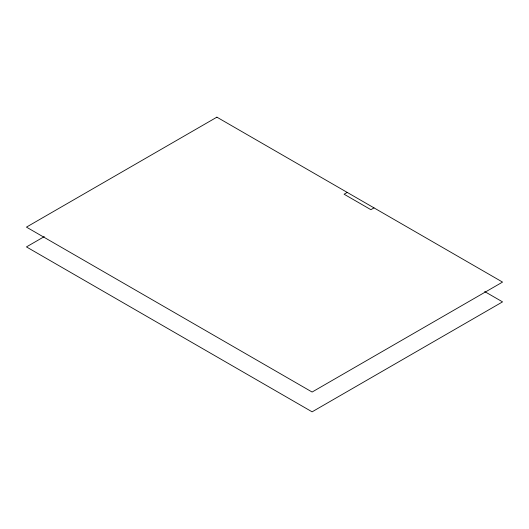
<?xml version="1.0" encoding="UTF-8"?>
<svg xmlns="http://www.w3.org/2000/svg" width="529" height="529" viewBox="0 0 529 529"><rect width="100%" height="100%" fill="white"/><g stroke="black" fill="none" stroke-linecap="round" stroke-linejoin="round"><path stroke-width="0.79" d="M44.284 236.615L26.45 246.911L312.11 411.833L502.55 301.88L484.696 291.578M347.077 192.503L344.101 194.216L370.882 209.682L374.003 207.877M216.89 117.167L26.45 227.12L312.11 392.042L502.55 282.089L216.89 117.167"/></g></svg>
